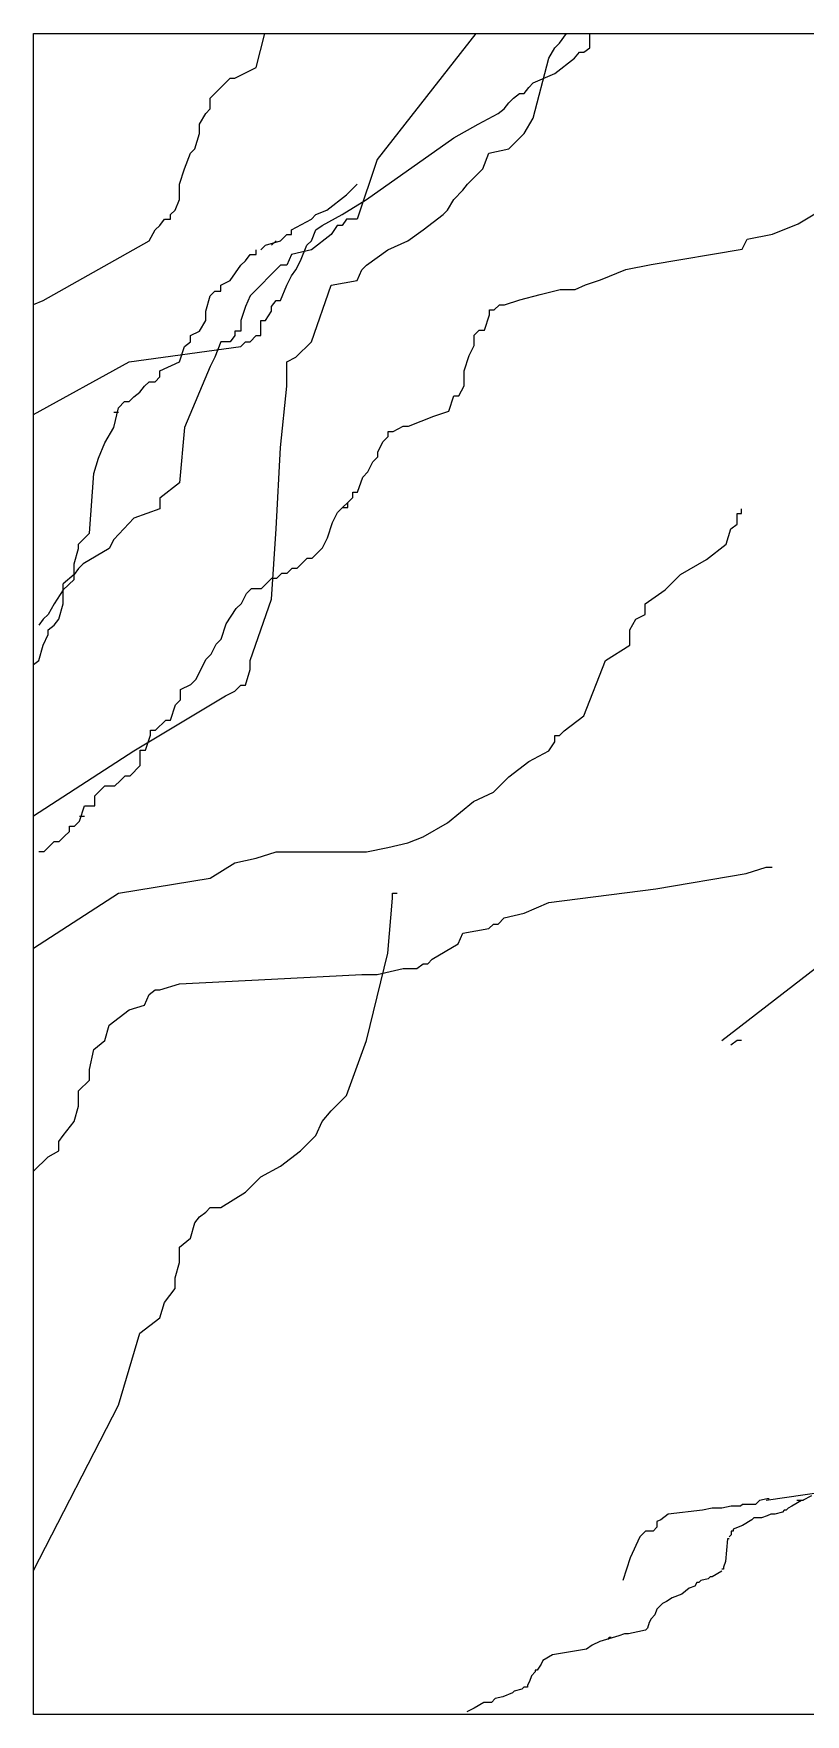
# Model space of a CAD drawing. Header units: inches. Extents: x 4.9 to 47.4, y 12.3 to 37.1.
# Drawn here: x 34.391 to 34.85, y 17.29 to 18.29 of the extents above; entities that cross this region are included whole.
import ezdxf

# ---------------------------------------------------------------- set-up
doc = ezdxf.new("R2010")
doc.units = ezdxf.units.IN
doc.header["$MEASUREMENT"] = 0
doc.layers.add('02', color=2, linetype='Continuous')

msp = doc.modelspace()

# ---------------------------------------------------------------- linework, layer by layer
at = {"layer": '02'}
for p, q in [((34.5231, 18.2694, -0.1), (34.5282, 18.2896, -0.1)), ((34.6538, 18.2896, -0.1), (34.595, 18.2147, -0.1)), ((34.6971, 18.2749, -0.1), (34.7007, 18.2812, -0.1)), ((34.7007, 18.2812, -0.1), (34.7034, 18.284, -0.1)), ((34.7034, 18.284, -0.1), (34.7076, 18.2896, -0.1)), ((34.718, 18.2785, -0.1), (34.7216, 18.2812, -0.1)), ((34.7216, 18.2812, -0.1), (34.7216, 18.2896, -0.1)), ((34.6879, 18.2393, -0.1), (34.6971, 18.2749, -0.1)), ((34.7007, 18.2658, -0.1), (34.7125, 18.2749, -0.1)), ((34.7125, 18.2749, -0.1), (34.7153, 18.2785, -0.1)), ((34.7153, 18.2785, -0.1), (34.718, 18.2785, -0.1)), ((34.4957, 18.2512, -0.1), (34.5076, 18.263, -0.1)), ((34.5076, 18.263, -0.1), (34.5103, 18.263, -0.1)), ((34.5103, 18.263, -0.1), (34.5231, 18.2694, -0.1)), ((34.6852, 18.2575, -0.1), (34.6879, 18.2603, -0.1)), ((34.6879, 18.2603, -0.1), (34.7007, 18.2658, -0.1)), ((34.4957, 18.2448, -0.1), (34.4957, 18.2512, -0.1)), ((34.6734, 18.2484, -0.1), (34.6761, 18.2512, -0.1)), ((34.6761, 18.2512, -0.1), (34.6797, 18.2539, -0.1)), ((34.6797, 18.2539, -0.1), (34.6825, 18.2539, -0.1)), ((34.6825, 18.2539, -0.1), (34.6852, 18.2575, -0.1)), ((34.4894, 18.2357, -0.1), (34.493, 18.2421, -0.1)), ((34.493, 18.2421, -0.1), (34.4957, 18.2448, -0.1)), ((34.6552, 18.2357, -0.1), (34.667, 18.2421, -0.1)), ((34.667, 18.2421, -0.1), (34.6706, 18.2448, -0.1)), ((34.6706, 18.2448, -0.1), (34.6734, 18.2484, -0.1)), ((34.4866, 18.2211, -0.1), (34.4894, 18.2302, -0.1)), ((34.4894, 18.2302, -0.1), (34.4894, 18.2357, -0.1)), ((34.6406, 18.2275, -0.1), (34.6552, 18.2357, -0.1)), ((34.6734, 18.2211, -0.1), (34.6825, 18.2302, -0.1)), ((34.6825, 18.2302, -0.1), (34.6879, 18.2393, -0.1)), ((34.4839, 18.2184, -0.1), (34.4866, 18.2211, -0.1)), ((34.5887, 18.191, -0.1), (34.6406, 18.2275, -0.1)), ((34.6615, 18.2184, -0.1), (34.6734, 18.2211, -0.1)), ((34.4803, 18.2092, -0.1), (34.4839, 18.2184, -0.1)), ((34.595, 18.2147, -0.1), (34.5832, 18.1792, -0.1)), ((34.6579, 18.2092, -0.1), (34.6615, 18.2184, -0.1)), ((34.4775, 18.2001, -0.1), (34.4803, 18.2092, -0.1)), ((34.4775, 18.191, -0.1), (34.4775, 18.2001, -0.1)), ((34.5768, 18.1937, -0.1), (34.5832, 18.2001, -0.1)), ((34.646, 18.1965, -0.1), (34.6488, 18.2001, -0.1)), ((34.6488, 18.2001, -0.1), (34.6579, 18.2092, -0.1)), ((34.4748, 18.1846, -0.1), (34.4775, 18.191, -0.1)), ((34.565, 18.1846, -0.1), (34.5768, 18.1937, -0.1)), ((34.5741, 18.1819, -0.1), (34.5887, 18.191, -0.1)), ((34.6369, 18.1846, -0.1), (34.6406, 18.191, -0.1)), ((34.6406, 18.191, -0.1), (34.646, 18.1965, -0.1)), ((34.4721, 18.1819, -0.1), (34.4748, 18.1846, -0.1)), ((34.4721, 18.1792, -0.1), (34.4721, 18.1819, -0.1)), ((34.5559, 18.1792, -0.1), (34.5586, 18.1819, -0.1)), ((34.5586, 18.1819, -0.1), (34.565, 18.1846, -0.1)), ((34.5622, 18.1755, -0.1), (34.5741, 18.1819, -0.1)), ((34.6224, 18.1728, -0.1), (34.6342, 18.1819, -0.1)), ((34.6342, 18.1819, -0.1), (34.6369, 18.1846, -0.1)), ((34.8454, 18.1764, -0.1), (34.8604, 18.1854, -0.1)), ((34.4593, 18.1664, -0.1), (34.4629, 18.1728, -0.1)), ((34.4629, 18.1728, -0.1), (34.4657, 18.1755, -0.1)), ((34.4657, 18.1755, -0.1), (34.4684, 18.1792, -0.1)), ((34.4684, 18.1792, -0.1), (34.4721, 18.1792, -0.1)), ((34.5376, 18.1664, -0.1), (34.5413, 18.17, -0.1)), ((34.5413, 18.17, -0.1), (34.544, 18.17, -0.1)), ((34.544, 18.1728, -0.1), (34.5559, 18.1792, -0.1)), ((34.544, 18.17, -0.1), (34.544, 18.1728, -0.1)), ((34.5559, 18.1664, -0.1), (34.5586, 18.1728, -0.1)), ((34.5677, 18.17, -0.1), (34.5559, 18.1609, -0.1)), ((34.5586, 18.1728, -0.1), (34.5622, 18.1755, -0.1)), ((34.5713, 18.1755, -0.1), (34.5677, 18.17, -0.1)), ((34.5741, 18.1755, -0.1), (34.5713, 18.1755, -0.1)), ((34.5768, 18.1792, -0.1), (34.5741, 18.1755, -0.1)), ((34.5832, 18.1792, -0.1), (34.5768, 18.1792, -0.1)), ((34.6132, 18.1664, -0.1), (34.6224, 18.1728, -0.1)), ((34.8152, 18.1673, -0.1), (34.8303, 18.1703, -0.1)), ((34.8303, 18.1703, -0.1), (34.8454, 18.1764, -0.1)), ((34.3964, 18.1308, -0.1), (34.4593, 18.1664, -0.1)), ((34.5231, 18.1582, -0.1), (34.5231, 18.1609, -0.1)), ((34.5258, 18.1609, -0.1), (34.5285, 18.1637, -0.1)), ((34.5285, 18.1637, -0.1), (34.5376, 18.1664, -0.1)), ((34.5322, 18.1637, -0.1), (34.5349, 18.1664, -0.1)), ((34.5559, 18.1609, -0.1), (34.544, 18.1582, -0.1)), ((34.5495, 18.1545, -0.1), (34.5531, 18.1637, -0.1)), ((34.5531, 18.1637, -0.1), (34.5559, 18.1664, -0.1)), ((34.5887, 18.1518, -0.1), (34.6014, 18.1609, -0.1)), ((34.6014, 18.1609, -0.1), (34.6132, 18.1664, -0.1)), ((34.7581, 18.1523, -0.1), (34.8122, 18.1614, -0.1)), ((34.8122, 18.1614, -0.1), (34.8152, 18.1673, -0.1)), ((34.5076, 18.1427, -0.1), (34.514, 18.1518, -0.1)), ((34.514, 18.1518, -0.1), (34.5167, 18.1545, -0.1)), ((34.5167, 18.1545, -0.1), (34.5194, 18.1582, -0.1)), ((34.5194, 18.1582, -0.1), (34.5231, 18.1582, -0.1)), ((34.5376, 18.1518, -0.1), (34.5194, 18.1336, -0.1)), ((34.5413, 18.1518, -0.1), (34.5376, 18.1518, -0.1)), ((34.544, 18.1582, -0.1), (34.5413, 18.1518, -0.1)), ((34.5467, 18.1491, -0.1), (34.5495, 18.1545, -0.1)), ((34.5859, 18.1491, -0.1), (34.5887, 18.1518, -0.1)), ((34.743, 18.1493, -0.1), (34.7581, 18.1523, -0.1)), ((34.5021, 18.14, -0.1), (34.5076, 18.1427, -0.1)), ((34.5413, 18.14, -0.1), (34.544, 18.1454, -0.1)), ((34.544, 18.1454, -0.1), (34.5467, 18.1491, -0.1)), ((34.5677, 18.14, -0.1), (34.5832, 18.1427, -0.1)), ((34.5832, 18.1427, -0.1), (34.5859, 18.1491, -0.1)), ((34.7129, 18.1373, -0.1), (34.719, 18.1402, -0.1)), ((34.719, 18.1402, -0.1), (34.7279, 18.1432, -0.1)), ((34.7279, 18.1432, -0.1), (34.743, 18.1493, -0.1)), ((34.3906, 18.1284, -0.1), (34.3964, 18.1308, -0.1)), ((34.493, 18.1245, -0.1), (34.4957, 18.1336, -0.1)), ((34.4957, 18.1336, -0.1), (34.4985, 18.1363, -0.1)), ((34.4985, 18.1363, -0.1), (34.5021, 18.1363, -0.1)), ((34.5021, 18.1363, -0.1), (34.5021, 18.14, -0.1)), ((34.5194, 18.1336, -0.1), (34.5167, 18.1272, -0.1)), ((34.5322, 18.1272, -0.1), (34.5349, 18.1308, -0.1)), ((34.5349, 18.1308, -0.1), (34.5376, 18.1308, -0.1)), ((34.5376, 18.1308, -0.1), (34.5413, 18.14, -0.1)), ((34.5559, 18.1062, -0.1), (34.5677, 18.14, -0.1)), ((34.6708, 18.1282, -0.1), (34.6798, 18.1312, -0.1)), ((34.6798, 18.1312, -0.1), (34.6919, 18.1343, -0.1)), ((34.6919, 18.1343, -0.1), (34.7039, 18.1373, -0.1)), ((34.7039, 18.1373, -0.1), (34.7129, 18.1373, -0.1)), ((34.493, 18.119, -0.1), (34.493, 18.1245, -0.1)), ((34.5167, 18.1272, -0.1), (34.514, 18.119, -0.1)), ((34.5285, 18.119, -0.1), (34.5322, 18.1245, -0.1)), ((34.5322, 18.1245, -0.1), (34.5322, 18.1272, -0.1)), ((34.6588, 18.1131, -0.1), (34.6618, 18.1222, -0.1)), ((34.6618, 18.1252, -0.1), (34.6647, 18.1252, -0.1)), ((34.6618, 18.1222, -0.1), (34.6618, 18.1252, -0.1)), ((34.6647, 18.1252, -0.1), (34.6677, 18.1282, -0.1)), ((34.6677, 18.1282, -0.1), (34.6708, 18.1282, -0.1)), ((34.4839, 18.1099, -0.1), (34.4894, 18.1126, -0.1)), ((34.4894, 18.1126, -0.1), (34.493, 18.119, -0.1)), ((34.5103, 18.1126, -0.1), (34.5103, 18.1099, -0.1)), ((34.514, 18.1126, -0.1), (34.5103, 18.1126, -0.1)), ((34.514, 18.119, -0.1), (34.514, 18.1126, -0.1)), ((34.5258, 18.119, -0.1), (34.5285, 18.119, -0.1)), ((34.5258, 18.1099, -0.1), (34.5258, 18.119, -0.1)), ((34.6527, 18.1102, -0.1), (34.6557, 18.1131, -0.1)), ((34.6527, 18.1041, -0.1), (34.6527, 18.1102, -0.1)), ((34.6557, 18.1131, -0.1), (34.6588, 18.1131, -0.1)), ((34.4475, 18.0944, -0.1), (34.514, 18.1035, -0.1)), ((34.4775, 18.0944, -0.1), (34.4803, 18.1035, -0.1)), ((34.4803, 18.1035, -0.1), (34.4839, 18.1062, -0.1)), ((34.4839, 18.1062, -0.1), (34.4839, 18.1099, -0.1)), ((34.5021, 18.1062, -0.1), (34.4985, 18.0971, -0.1)), ((34.5076, 18.1062, -0.1), (34.5021, 18.1062, -0.1)), ((34.5103, 18.1099, -0.1), (34.5076, 18.1062, -0.1)), ((34.514, 18.1035, -0.1), (34.5167, 18.1062, -0.1)), ((34.5167, 18.1062, -0.1), (34.5194, 18.1062, -0.1)), ((34.5194, 18.1062, -0.1), (34.5231, 18.1099, -0.1)), ((34.5231, 18.1099, -0.1), (34.5258, 18.1099, -0.1)), ((34.5467, 18.0971, -0.1), (34.5559, 18.1062, -0.1)), ((34.6497, 18.0981, -0.1), (34.6527, 18.1041, -0.1)), ((34.3906, 18.0629, -0.1), (34.4475, 18.0944, -0.1)), ((34.4657, 18.0889, -0.1), (34.4775, 18.0944, -0.1)), ((34.4957, 18.0916, -0.1), (34.4803, 18.0552, -0.1)), ((34.4985, 18.0971, -0.1), (34.4957, 18.0916, -0.1)), ((34.5413, 18.0944, -0.1), (34.5467, 18.0971, -0.1)), ((34.5413, 18.0798, -0.1), (34.5413, 18.0944, -0.1)), ((34.6467, 18.089, -0.1), (34.6497, 18.0981, -0.1)), ((34.4566, 18.0798, -0.1), (34.4593, 18.0825, -0.1)), ((34.4593, 18.0825, -0.1), (34.4629, 18.0825, -0.1)), ((34.4629, 18.0825, -0.1), (34.4657, 18.0853, -0.1)), ((34.4657, 18.0853, -0.1), (34.4657, 18.0889, -0.1)), ((34.6437, 18.074, -0.1), (34.6467, 18.08, -0.1)), ((34.6467, 18.08, -0.1), (34.6467, 18.089, -0.1)), ((34.4411, 18.067, -0.1), (34.4447, 18.0707, -0.1)), ((34.4447, 18.0707, -0.1), (34.4475, 18.0707, -0.1)), ((34.4475, 18.0707, -0.1), (34.4502, 18.0734, -0.1)), ((34.4502, 18.0734, -0.1), (34.4538, 18.0762, -0.1)), ((34.4538, 18.0762, -0.1), (34.4566, 18.0798, -0.1)), ((34.5376, 18.0433, -0.1), (34.5413, 18.0798, -0.1)), ((34.6376, 18.0649, -0.1), (34.6406, 18.074, -0.1)), ((34.6406, 18.074, -0.1), (34.6437, 18.074, -0.1)), ((34.4383, 18.0552, -0.1), (34.4411, 18.067, -0.1)), ((34.4383, 18.0643, -0.1), (34.4411, 18.0643, -0.1)), ((34.6136, 18.056, -0.1), (34.6287, 18.0619, -0.1)), ((34.6287, 18.0619, -0.1), (34.6376, 18.0649, -0.1)), ((34.4329, 18.0461, -0.1), (34.4383, 18.0552, -0.1)), ((34.4803, 18.0552, -0.1), (34.4775, 18.0224, -0.1)), ((34.6016, 18.0529, -0.1), (34.6046, 18.0529, -0.1)), ((34.6016, 18.0499, -0.1), (34.6016, 18.0529, -0.1)), ((34.6046, 18.0529, -0.1), (34.6105, 18.056, -0.1)), ((34.6105, 18.056, -0.1), (34.6136, 18.056, -0.1)), ((34.4292, 18.037, -0.1), (34.4329, 18.0461, -0.1)), ((34.5349, 17.995, -0.1), (34.5376, 18.0433, -0.1)), ((34.5955, 18.0408, -0.1), (34.5985, 18.0469, -0.1)), ((34.5955, 18.0378, -0.1), (34.5955, 18.0408, -0.1)), ((34.5985, 18.0469, -0.1), (34.6016, 18.0499, -0.1)), ((34.4265, 18.0278, -0.1), (34.4292, 18.037, -0.1)), ((34.5895, 18.0289, -0.1), (34.5925, 18.0348, -0.1)), ((34.5925, 18.0348, -0.1), (34.5955, 18.0378, -0.1)), ((34.4238, 17.9923, -0.1), (34.4265, 18.0278, -0.1)), ((34.4775, 18.0224, -0.1), (34.4657, 18.0133, -0.1)), ((34.5834, 18.0168, -0.1), (34.5865, 18.0258, -0.1)), ((34.5865, 18.0258, -0.1), (34.5895, 18.0289, -0.1)), ((34.4657, 18.0133, -0.1), (34.4657, 18.0069, -0.1)), ((34.5715, 18.0047, -0.1), (34.5805, 18.0137, -0.1)), ((34.5775, 18.0077, -0.1), (34.5775, 18.0107, -0.1)), ((34.5805, 18.0168, -0.1), (34.5834, 18.0168, -0.1)), ((34.5805, 18.0137, -0.1), (34.5805, 18.0168, -0.1)), ((34.4502, 18.0014, -0.1), (34.4383, 17.9886, -0.1)), ((34.4657, 18.0069, -0.1), (34.4502, 18.0014, -0.1)), ((34.5684, 17.9987, -0.1), (34.5715, 18.0047, -0.1)), ((34.5745, 18.0077, -0.1), (34.5775, 18.0077, -0.1)), ((34.8091, 18.0041, -0.1), (34.8118, 18.0041, -0.1)), ((34.8091, 17.9978, -0.1), (34.8091, 18.0041, -0.1)), ((34.8118, 18.0041, -0.1), (34.8118, 18.0069, -0.1)), ((34.4174, 17.9859, -0.1), (34.4238, 17.9923, -0.1)), ((34.5322, 17.9531, -0.1), (34.5349, 17.995, -0.1)), ((34.5654, 17.9897, -0.1), (34.5684, 17.9987, -0.1)), ((34.8027, 17.9859, -0.1), (34.8055, 17.995, -0.1)), ((34.8055, 17.995, -0.1), (34.8091, 17.9978, -0.1)), ((34.4147, 17.9741, -0.1), (34.4174, 17.9832, -0.1)), ((34.4174, 17.9832, -0.1), (34.4174, 17.9859, -0.1)), ((34.4356, 17.9832, -0.1), (34.4201, 17.9741, -0.1)), ((34.4383, 17.9886, -0.1), (34.4356, 17.9832, -0.1)), ((34.5564, 17.9776, -0.1), (34.5624, 17.9836, -0.1)), ((34.5624, 17.9836, -0.1), (34.5654, 17.9897, -0.1)), ((34.7909, 17.9768, -0.1), (34.8027, 17.9859, -0.1)), ((34.4147, 17.9649, -0.1), (34.4147, 17.9741, -0.1)), ((34.4174, 17.9713, -0.1), (34.4147, 17.9677, -0.1)), ((34.4201, 17.9741, -0.1), (34.4174, 17.9713, -0.1)), ((34.5414, 17.9686, -0.1), (34.5444, 17.9716, -0.1)), ((34.5444, 17.9716, -0.1), (34.5474, 17.9716, -0.1)), ((34.5474, 17.9716, -0.1), (34.5504, 17.9746, -0.1)), ((34.5504, 17.9746, -0.1), (34.5534, 17.9776, -0.1)), ((34.5534, 17.9776, -0.1), (34.5564, 17.9776, -0.1)), ((34.7754, 17.9677, -0.1), (34.7909, 17.9768, -0.1)), ((34.4147, 17.9677, -0.1), (34.4083, 17.9622, -0.1)), ((34.4083, 17.9586, -0.1), (34.4147, 17.9649, -0.1)), ((34.4083, 17.9504, -0.1), (34.4083, 17.9622, -0.1)), ((34.5263, 17.9595, -0.1), (34.5323, 17.9656, -0.1)), ((34.5323, 17.9656, -0.1), (34.5353, 17.9656, -0.1)), ((34.5353, 17.9656, -0.1), (34.5383, 17.9686, -0.1)), ((34.5383, 17.9686, -0.1), (34.5414, 17.9686, -0.1)), ((34.7663, 17.9586, -0.1), (34.7754, 17.9677, -0.1)), ((34.4028, 17.9504, -0.1), (34.3992, 17.944, -0.1)), ((34.4083, 17.9586, -0.1), (34.4028, 17.9504, -0.1)), ((34.4056, 17.9412, -0.1), (34.4083, 17.9504, -0.1)), ((34.5112, 17.9475, -0.1), (34.5143, 17.9505, -0.1)), ((34.5143, 17.9505, -0.1), (34.5173, 17.9565, -0.1)), ((34.5173, 17.9565, -0.1), (34.5203, 17.9595, -0.1)), ((34.5194, 17.9166, -0.1), (34.5322, 17.9531, -0.1)), ((34.5203, 17.9595, -0.1), (34.5263, 17.9595, -0.1)), ((34.7544, 17.9504, -0.1), (34.7663, 17.9586, -0.1)), ((34.7544, 17.944, -0.1), (34.7544, 17.9504, -0.1)), ((34.3964, 17.9412, -0.1), (34.3937, 17.9376, -0.1)), ((34.3992, 17.944, -0.1), (34.3964, 17.9412, -0.1)), ((34.4028, 17.9376, -0.1), (34.4056, 17.9412, -0.1)), ((34.5052, 17.9385, -0.1), (34.5112, 17.9475, -0.1)), ((34.7453, 17.9349, -0.1), (34.749, 17.9412, -0.1)), ((34.749, 17.9412, -0.1), (34.7544, 17.944, -0.1)), ((34.3964, 17.9257, -0.1), (34.3992, 17.9321, -0.1)), ((34.3992, 17.9349, -0.1), (34.4028, 17.9376, -0.1)), ((34.3992, 17.9321, -0.1), (34.3992, 17.9349, -0.1)), ((34.5022, 17.9294, -0.1), (34.5052, 17.9385, -0.1)), ((34.7453, 17.9257, -0.1), (34.7453, 17.9349, -0.1)), ((34.3937, 17.9166, -0.1), (34.3964, 17.9257, -0.1)), ((34.4932, 17.9174, -0.1), (34.4962, 17.9204, -0.1)), ((34.4962, 17.9204, -0.1), (34.4992, 17.9264, -0.1)), ((34.4992, 17.9264, -0.1), (34.5022, 17.9294, -0.1)), ((34.7308, 17.9166, -0.1), (34.7453, 17.9257, -0.1)), ((34.3906, 17.9143, -0.1), (34.3937, 17.9166, -0.1)), ((34.4872, 17.9053, -0.1), (34.4932, 17.9174, -0.1)), ((34.5167, 17.902, -0.1), (34.5194, 17.9112, -0.1)), ((34.5194, 17.9112, -0.1), (34.5194, 17.9166, -0.1)), ((34.718, 17.8838, -0.1), (34.7308, 17.9166, -0.1)), ((34.4781, 17.8993, -0.1), (34.4842, 17.9023, -0.1)), ((34.4842, 17.9023, -0.1), (34.4872, 17.9053, -0.1)), ((34.5103, 17.8984, -0.1), (34.514, 17.902, -0.1)), ((34.514, 17.902, -0.1), (34.5167, 17.902, -0.1)), ((34.4502, 17.8629, -0.1), (34.5048, 17.8957, -0.1)), ((34.4721, 17.8812, -0.1), (34.4751, 17.8903, -0.1)), ((34.4751, 17.8903, -0.1), (34.4781, 17.8933, -0.1)), ((34.4781, 17.8933, -0.1), (34.4781, 17.8993, -0.1)), ((34.5048, 17.8957, -0.1), (34.5103, 17.8984, -0.1)), ((34.4631, 17.8752, -0.1), (34.4692, 17.8812, -0.1)), ((34.4692, 17.8812, -0.1), (34.4721, 17.8812, -0.1)), ((34.7062, 17.8747, -0.1), (34.718, 17.8838, -0.1)), ((34.4571, 17.8632, -0.1), (34.4601, 17.8722, -0.1)), ((34.4601, 17.8752, -0.1), (34.4631, 17.8752, -0.1)), ((34.4601, 17.8722, -0.1), (34.4601, 17.8752, -0.1)), ((34.7007, 17.872, -0.1), (34.7034, 17.872, -0.1)), ((34.7007, 17.8683, -0.1), (34.7007, 17.872, -0.1)), ((34.7034, 17.872, -0.1), (34.7062, 17.8747, -0.1)), ((34.3906, 17.8243, -0.1), (34.4502, 17.8629, -0.1)), ((34.4541, 17.8632, -0.1), (34.4571, 17.8632, -0.1)), ((34.4541, 17.8541, -0.1), (34.4541, 17.8632, -0.1)), ((34.6852, 17.8565, -0.1), (34.6971, 17.8629, -0.1)), ((34.6971, 17.8629, -0.1), (34.7007, 17.8683, -0.1)), ((34.448, 17.8481, -0.1), (34.4541, 17.8541, -0.1)), ((34.6734, 17.8474, -0.1), (34.6852, 17.8565, -0.1)), ((34.43, 17.8391, -0.1), (34.433, 17.842, -0.1)), ((34.433, 17.842, -0.1), (34.439, 17.842, -0.1)), ((34.439, 17.842, -0.1), (34.4421, 17.8451, -0.1)), ((34.4421, 17.8451, -0.1), (34.445, 17.8481, -0.1)), ((34.445, 17.8481, -0.1), (34.448, 17.8481, -0.1)), ((34.6643, 17.8382, -0.1), (34.6734, 17.8474, -0.1)), ((34.4179, 17.821, -0.1), (34.4209, 17.8301, -0.1)), ((34.4209, 17.8301, -0.1), (34.427, 17.8301, -0.1)), ((34.427, 17.8361, -0.1), (34.43, 17.8391, -0.1)), ((34.427, 17.8301, -0.1), (34.427, 17.8361, -0.1)), ((34.6369, 17.82, -0.1), (34.6524, 17.8328, -0.1)), ((34.6524, 17.8328, -0.1), (34.6643, 17.8382, -0.1)), ((34.4149, 17.818, -0.1), (34.4179, 17.821, -0.1)), ((34.4179, 17.824, -0.1), (34.4209, 17.824, -0.1)), ((34.6224, 17.8118, -0.1), (34.6369, 17.82, -0.1)), ((34.4059, 17.809, -0.1), (34.4089, 17.812, -0.1)), ((34.4089, 17.812, -0.1), (34.412, 17.8149, -0.1)), ((34.412, 17.818, -0.1), (34.4149, 17.818, -0.1)), ((34.412, 17.8149, -0.1), (34.412, 17.818, -0.1)), ((34.6132, 17.8082, -0.1), (34.6224, 17.8118, -0.1)), ((34.3938, 17.8029, -0.1), (34.3969, 17.8029, -0.1)), ((34.3969, 17.8029, -0.1), (34.4029, 17.809, -0.1)), ((34.4029, 17.809, -0.1), (34.4059, 17.809, -0.1)), ((34.5231, 17.799, -0.1), (34.5349, 17.8027, -0.1)), ((34.5349, 17.8027, -0.1), (34.5887, 17.8027, -0.1)), ((34.5887, 17.8027, -0.1), (34.6014, 17.8054, -0.1)), ((34.6014, 17.8054, -0.1), (34.6132, 17.8082, -0.1)), ((34.4957, 17.7872, -0.1), (34.5103, 17.7963, -0.1)), ((34.5103, 17.7963, -0.1), (34.5231, 17.799, -0.1)), ((34.8146, 17.7899, -0.1), (34.8264, 17.7936, -0.1)), ((34.8264, 17.7936, -0.1), (34.83, 17.7936, -0.1)), ((34.4411, 17.7781, -0.1), (34.4957, 17.7872, -0.1)), ((34.6971, 17.7726, -0.1), (34.7608, 17.7808, -0.1)), ((34.7608, 17.7808, -0.1), (34.8146, 17.7899, -0.1)), ((34.3906, 17.7454, -0.1), (34.4411, 17.7781, -0.1)), ((34.6014, 17.7425, -0.1), (34.6041, 17.7753, -0.1)), ((34.6041, 17.7781, -0.1), (34.6069, 17.7781, -0.1)), ((34.6041, 17.7753, -0.1), (34.6041, 17.7781, -0.1)), ((34.6825, 17.7662, -0.1), (34.6971, 17.7726, -0.1)), ((34.667, 17.7598, -0.1), (34.6706, 17.7635, -0.1)), ((34.6706, 17.7635, -0.1), (34.6825, 17.7662, -0.1)), ((34.6433, 17.748, -0.1), (34.646, 17.7544, -0.1)), ((34.646, 17.7544, -0.1), (34.6615, 17.7571, -0.1)), ((34.6615, 17.7571, -0.1), (34.6643, 17.7598, -0.1)), ((34.6643, 17.7598, -0.1), (34.667, 17.7598, -0.1)), ((34.5887, 17.6906, -0.1), (34.6014, 17.7425, -0.1)), ((34.6278, 17.7389, -0.1), (34.6433, 17.748, -0.1)), ((34.595, 17.7298, -0.1), (34.6105, 17.7334, -0.1)), ((34.6105, 17.7334, -0.1), (34.6187, 17.7334, -0.1)), ((34.6187, 17.7334, -0.1), (34.6224, 17.7361, -0.1)), ((34.6224, 17.7361, -0.1), (34.6251, 17.7361, -0.1)), ((34.6251, 17.7361, -0.1), (34.6278, 17.7389, -0.1)), ((34.8, 17.6906, -0.1), (34.8628, 17.7389, -0.1)), ((34.4593, 17.7179, -0.1), (34.4629, 17.7207, -0.1)), ((34.4629, 17.7207, -0.1), (34.4657, 17.7207, -0.1)), ((34.4657, 17.7207, -0.1), (34.4775, 17.7243, -0.1)), ((34.4775, 17.7243, -0.1), (34.5322, 17.727, -0.1)), ((34.5322, 17.727, -0.1), (34.5859, 17.7298, -0.1)), ((34.5859, 17.7298, -0.1), (34.595, 17.7298, -0.1)), ((34.4475, 17.7088, -0.1), (34.4566, 17.7115, -0.1)), ((34.4566, 17.7115, -0.1), (34.4593, 17.7179, -0.1)), ((34.4356, 17.6997, -0.1), (34.4475, 17.7088, -0.1)), ((34.4265, 17.6851, -0.1), (34.4329, 17.6906, -0.1)), ((34.4329, 17.6906, -0.1), (34.4356, 17.6997, -0.1)), ((34.5768, 17.6578, -0.1), (34.5887, 17.6906, -0.1)), ((34.8091, 17.6906, -0.1), (34.8055, 17.6878, -0.1)), ((34.8118, 17.6906, -0.1), (34.8091, 17.6906, -0.1)), ((34.4238, 17.6733, -0.1), (34.4265, 17.6851, -0.1)), ((34.4238, 17.6669, -0.1), (34.4238, 17.6733, -0.1)), ((34.4174, 17.6605, -0.1), (34.4238, 17.6669, -0.1)), ((34.4174, 17.6514, -0.1), (34.4174, 17.6605, -0.1)), ((34.4147, 17.6423, -0.1), (34.4174, 17.6514, -0.1)), ((34.5677, 17.6486, -0.1), (34.5768, 17.6578, -0.1)), ((34.4083, 17.6341, -0.1), (34.4147, 17.6423, -0.1)), ((34.5586, 17.6341, -0.1), (34.5622, 17.6423, -0.1)), ((34.5622, 17.6423, -0.1), (34.5677, 17.6486, -0.1)), ((34.4056, 17.6304, -0.1), (34.4083, 17.6341, -0.1)), ((34.4056, 17.6249, -0.1), (34.4056, 17.6304, -0.1)), ((34.5495, 17.6249, -0.1), (34.5586, 17.6341, -0.1)), ((34.3906, 17.6127, -0.1), (34.3992, 17.6213, -0.1)), ((34.3992, 17.6213, -0.1), (34.4056, 17.6249, -0.1)), ((34.5376, 17.6158, -0.1), (34.5495, 17.6249, -0.1)), ((34.5258, 17.6094, -0.1), (34.5376, 17.6158, -0.1)), ((34.5021, 17.5912, -0.1), (34.5167, 17.6003, -0.1)), ((34.5167, 17.6003, -0.1), (34.5258, 17.6094, -0.1)), ((34.493, 17.5885, -0.1), (34.4957, 17.5912, -0.1)), ((34.4957, 17.5912, -0.1), (34.5021, 17.5912, -0.1)), ((34.4839, 17.573, -0.1), (34.4866, 17.5821, -0.1)), ((34.4866, 17.5821, -0.1), (34.4894, 17.5857, -0.1)), ((34.4894, 17.5857, -0.1), (34.493, 17.5885, -0.1)), ((34.4775, 17.5675, -0.1), (34.4839, 17.573, -0.1)), ((34.4775, 17.5584, -0.1), (34.4775, 17.5675, -0.1)), ((34.4748, 17.5493, -0.1), (34.4775, 17.5584, -0.1)), ((34.4684, 17.5347, -0.1), (34.4748, 17.5429, -0.1)), ((34.4748, 17.5429, -0.1), (34.4748, 17.5493, -0.1)), ((34.4657, 17.5256, -0.1), (34.4684, 17.5347, -0.1)), ((34.4538, 17.5165, -0.1), (34.4657, 17.5256, -0.1)), ((34.4411, 17.4736, -0.1), (34.4538, 17.5165, -0.1)), ((34.3906, 17.3752, -0.1), (34.4411, 17.4736, -0.1)), ((34.8264, 17.4171, -0.1), (34.8902, 17.4262, -0.1)), ((34.7886, 17.4111, -0.1), (34.7682, 17.4088, -0.1)), ((34.7943, 17.4122, -0.1), (34.7886, 17.4111, -0.1)), ((34.8, 17.4122, -0.1), (34.7943, 17.4122, -0.1)), ((34.8056, 17.4134, -0.1), (34.8, 17.4122, -0.1)), ((34.8112, 17.4134, -0.1), (34.8056, 17.4134, -0.1)), ((34.8123, 17.4145, -0.1), (34.8112, 17.4134, -0.1)), ((34.8202, 17.4145, -0.1), (34.8123, 17.4145, -0.1)), ((34.8225, 17.4168, -0.1), (34.8202, 17.4145, -0.1)), ((34.827, 17.4179, -0.1), (34.8225, 17.4168, -0.1)), ((34.8282, 17.4179, -0.1), (34.827, 17.4179, -0.1)), ((34.8372, 17.4111, -0.1), (34.8361, 17.41, -0.1)), ((34.8384, 17.4111, -0.1), (34.8372, 17.4111, -0.1)), ((34.8395, 17.4122, -0.1), (34.8384, 17.4111, -0.1)), ((34.8418, 17.4134, -0.1), (34.8395, 17.4122, -0.1)), ((34.8474, 17.4168, -0.1), (34.8418, 17.4134, -0.1)), ((34.8446, 17.4171, -0.1), (34.8483, 17.4171, -0.1)), ((34.8486, 17.4168, -0.1), (34.8474, 17.4168, -0.1)), ((34.8483, 17.4171, -0.1), (34.8537, 17.4198, -0.1)), ((34.7614, 17.4009, -0.1), (34.7592, 17.3986, -0.1)), ((34.7637, 17.4054, -0.1), (34.7614, 17.4043, -0.1)), ((34.7614, 17.4043, -0.1), (34.7614, 17.4009, -0.1)), ((34.7682, 17.4088, -0.1), (34.7637, 17.4054, -0.1)), ((34.8123, 17.402, -0.1), (34.8068, 17.3998, -0.1)), ((34.818, 17.4054, -0.1), (34.8123, 17.402, -0.1)), ((34.8191, 17.4066, -0.1), (34.818, 17.4054, -0.1)), ((34.8236, 17.4066, -0.1), (34.8191, 17.4066, -0.1)), ((34.827, 17.4077, -0.1), (34.8236, 17.4066, -0.1)), ((34.8293, 17.4088, -0.1), (34.827, 17.4077, -0.1)), ((34.8316, 17.4088, -0.1), (34.8293, 17.4088, -0.1)), ((34.8361, 17.41, -0.1), (34.8316, 17.4088, -0.1)), ((34.7513, 17.3952, -0.1), (34.7456, 17.3828, -0.1)), ((34.7547, 17.3986, -0.1), (34.7513, 17.3952, -0.1)), ((34.7592, 17.3986, -0.1), (34.7547, 17.3986, -0.1)), ((34.8034, 17.3941, -0.1), (34.8022, 17.3805, -0.1)), ((34.8045, 17.3941, -0.1), (34.8034, 17.3941, -0.1)), ((34.8056, 17.3964, -0.1), (34.8045, 17.3952, -0.1)), ((34.8056, 17.3986, -0.1), (34.8056, 17.3964, -0.1)), ((34.8068, 17.3986, -0.1), (34.8056, 17.3986, -0.1)), ((34.8068, 17.3998, -0.1), (34.8068, 17.3986, -0.1)), ((34.7456, 17.3828, -0.1), (34.7411, 17.3692, -0.1)), ((34.8022, 17.3805, -0.1), (34.8011, 17.3771, -0.1)), ((34.792, 17.3703, -0.1), (34.7875, 17.3692, -0.1)), ((34.7932, 17.3714, -0.1), (34.792, 17.3703, -0.1)), ((34.7943, 17.3714, -0.1), (34.7932, 17.3714, -0.1)), ((34.8, 17.3748, -0.1), (34.7943, 17.3714, -0.1)), ((34.8011, 17.376, -0.1), (34.8, 17.376, -0.1)), ((34.8011, 17.3771, -0.1), (34.8011, 17.376, -0.1)), ((34.7762, 17.3612, -0.1), (34.7705, 17.359, -0.1)), ((34.7807, 17.3646, -0.1), (34.7762, 17.3612, -0.1)), ((34.7841, 17.3658, -0.1), (34.7807, 17.3646, -0.1)), ((34.7852, 17.368, -0.1), (34.7841, 17.3658, -0.1)), ((34.7864, 17.368, -0.1), (34.7852, 17.368, -0.1)), ((34.7875, 17.3692, -0.1), (34.7864, 17.368, -0.1)), ((34.7614, 17.3522, -0.1), (34.7603, 17.3488, -0.1)), ((34.7648, 17.3556, -0.1), (34.7614, 17.3522, -0.1)), ((34.7671, 17.3567, -0.1), (34.7648, 17.3556, -0.1)), ((34.7705, 17.359, -0.1), (34.7671, 17.3567, -0.1)), ((34.7558, 17.3408, -0.1), (34.7547, 17.3397, -0.1)), ((34.7569, 17.3442, -0.1), (34.7558, 17.3408, -0.1)), ((34.7581, 17.3465, -0.1), (34.7569, 17.3442, -0.1)), ((34.7603, 17.3488, -0.1), (34.7581, 17.3465, -0.1)), ((34.7229, 17.3307, -0.1), (34.7195, 17.3285, -0.1)), ((34.7275, 17.333, -0.1), (34.7229, 17.3307, -0.1)), ((34.7388, 17.3364, -0.1), (34.7275, 17.333, -0.1)), ((34.7331, 17.3353, -0.1), (34.732, 17.3341, -0.1)), ((34.7343, 17.3353, -0.1), (34.7331, 17.3353, -0.1)), ((34.7422, 17.3375, -0.1), (34.7388, 17.3364, -0.1)), ((34.7445, 17.3375, -0.1), (34.7422, 17.3375, -0.1)), ((34.7501, 17.3387, -0.1), (34.7445, 17.3375, -0.1)), ((34.7547, 17.3397, -0.1), (34.7501, 17.3387, -0.1)), ((34.6936, 17.3217, -0.1), (34.6925, 17.3194, -0.1)), ((34.6993, 17.3251, -0.1), (34.6936, 17.3217, -0.1)), ((34.7195, 17.3285, -0.1), (34.6993, 17.3251, -0.1)), ((34.6868, 17.3126, -0.1), (34.6857, 17.3092, -0.1)), ((34.6891, 17.3149, -0.1), (34.6868, 17.3126, -0.1)), ((34.6891, 17.316, -0.1), (34.6891, 17.3149, -0.1)), ((34.6902, 17.316, -0.1), (34.6891, 17.316, -0.1)), ((34.6925, 17.3194, -0.1), (34.6902, 17.316, -0.1)), ((34.6698, 17.3001, -0.1), (34.6653, 17.299, -0.1)), ((34.6755, 17.3024, -0.1), (34.6698, 17.3001, -0.1)), ((34.6766, 17.3035, -0.1), (34.6755, 17.3024, -0.1)), ((34.6811, 17.3047, -0.1), (34.6766, 17.3035, -0.1)), ((34.6823, 17.3058, -0.1), (34.6811, 17.3047, -0.1)), ((34.6845, 17.3058, -0.1), (34.6823, 17.3058, -0.1)), ((34.6857, 17.3092, -0.1), (34.6845, 17.3069, -0.1)), ((34.6845, 17.3069, -0.1), (34.6845, 17.3058, -0.1)), ((34.6528, 17.2933, -0.1), (34.6483, 17.2911, -0.1)), ((34.6585, 17.2967, -0.1), (34.6528, 17.2933, -0.1)), ((34.663, 17.2967, -0.1), (34.6585, 17.2967, -0.1)), ((34.6653, 17.299, -0.1), (34.663, 17.2967, -0.1))]:
    msp.add_line(p, q, dxfattribs=at)
at = {"layer": '02', "elevation": -0.1}
msp.add_lwpolyline([(34.3906, 17.2896), (34.3906, 18.2896), (35.3906, 18.2896), (35.3906, 17.2896)], close=True, dxfattribs=at)

doc.saveas('drawing.dxf')
